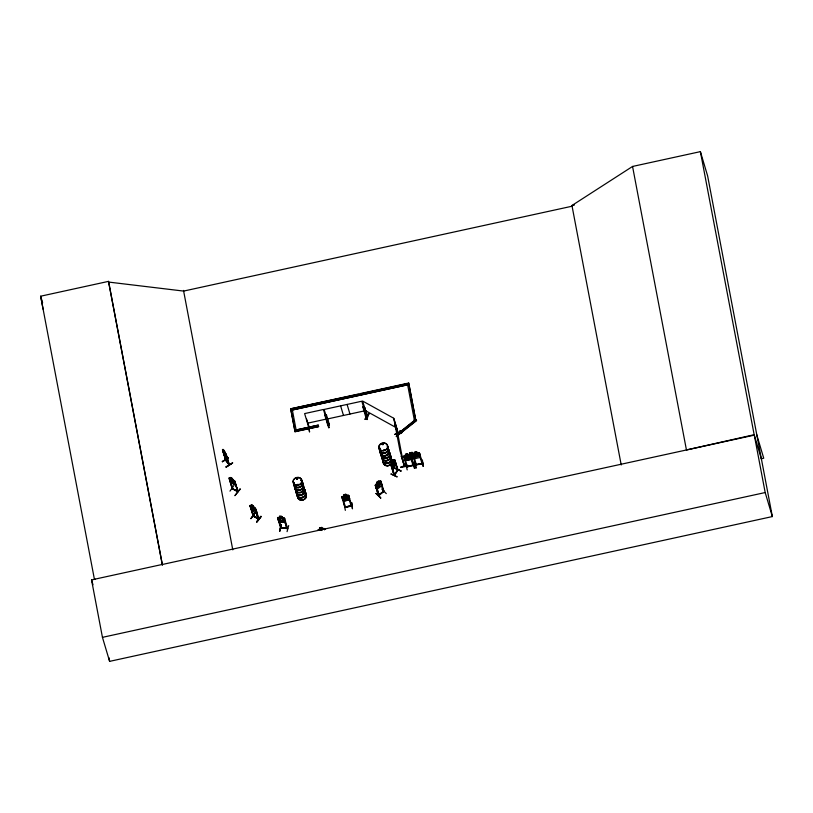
<?xml version="1.0" encoding="UTF-8"?>
<svg xmlns="http://www.w3.org/2000/svg" width="813" height="813" viewBox="0 0 813 813"><rect width="100%" height="100%" fill="white"/><g stroke="black" fill="none" stroke-linecap="round" stroke-linejoin="round"><path stroke-width="1.22" d="M378.858 495.269C376.46 496.967 386.012 489.091 383.563 491.946L380.504 482.139L381.002 481.743L383.563 491.906L383.208 491.438L383.827 491.306M383.868 491.347L378.665 495.859L379.163 495.463L376.104 485.656L375.606 486.052L378.573 495.869L375.332 485.29M383.919 491.154L383.309 491.733M395.504 464.518L395.565 462.77M404.356 465.229L404.589 466.256L401.358 456.093L404.346 466.306L404.396 465.31M227.061 458.176L227.203 457.546M227.162 457.485L227.101 458.258L223.473 452.607M391.053 474.142L397.222 476.896L391.033 473.928M390.951 465.056L394.051 475.463L394.691 475.016L394.224 474.568M394.061 475.31L397.994 469.955L394.854 460.28L397.557 470.554L397.964 470.077L394.305 475.554L391.226 465.798L391.775 465.382L394.356 475.524L394.59 474.67M409.589 454.762L411.795 455.3L413.38 453.806L412.333 455.473M376.206 488.481L377.232 489.223L381.5 485.859L381.653 484.172M237.203 491.184L232.345 488.41L229.134 477.953L234.774 481.194L238.016 491.57L232.061 488.664L232.833 488.715L229.378 478.816L232.681 488.938M234.774 481.194L237.874 491.763L232.04 488.583L232.579 488.583M232.172 488.064L232.609 488.684M237.183 491.123L237.914 491.184L234.561 481.642L237.833 491.784L237.335 490.849M367.578 416.673L367.171 416.154M397.496 433.502L397.791 433.349M253.737 516.204L250.811 506.56L250.14 506.458L253.737 516.164L252.965 516.123L258.697 519.212L255.455 509.131L255.831 509.609M255.302 509.314L258.188 519.009L255.455 509.131M253.077 515.523L258.615 518.918L258.219 518.328M278.463 518.704L277.873 518.43L281.135 528.013M281.156 524.985L279.621 531.235L281.156 524.832M281.369 528.094C277.873 528.064 289.895 528.165 287.08 528.48M284.093 519.151L284.774 518.979L284.093 519.151L287.019 528.826L287.66 528.816L284.53 518.196L277.558 517.596L280.749 528.328L287.558 528.46M287.06 531.651L288.686 525.584M277.579 517.688L278.27 517.342M281.725 516.479L279.418 516.285L281.247 522.149M282.07 517.657L281.735 516.407M283.646 517.8L284.52 518.216M277.68 517.637L278.524 520.859L279.713 522.068L285.109 522.495L279.652 522.007M285.454 521.448L285.089 522.566M376.124 493.593L380.779 498.023L376.145 493.349M380.718 498.034L376.155 493.532M306.633 419.142L309.54 428.746M328.086 424.965L323.452 409.478L304.621 413.593L309.265 429.061M297.345 478.776L297.202 478.146M298.066 484.253L298.29 484.883L297.812 484.406M383.197 444.061L382.232 444.152L382.994 443.583M383.919 449.874L383.949 450.504L384.021 449.843M411.449 458.095L411.083 459.436L405.646 460.656L404.508 459.66M349.519 498.521L349.184 499.883L343.808 501.103L342.659 500.097M235.76 484.284L235.536 485.239L235.821 484.324M256.38 512.637L256.603 511.814L256.43 512.698C254.764 513.938 249.032 506.164 251.989 510.218M225.272 459.711L225.648 460.148L225.577 459.528M225.313 460.026L229.124 464.955L226.085 454.711L229.053 464.335M222.508 450.382L225.912 460.239M228.849 463.969L229.246 464.447M392.049 462.821L391.561 464.132L392.212 466.337L393.106 466.367L394.569 462.77L393.909 460.565L393.187 461.093L392.831 459.914M329.397 424.528L328.554 424.569M365.647 416.622L366.429 416.449M406.683 466.672L407.364 466.499M413.726 465.473C413.207 464.416 414.071 465.209 406.713 466.794M413.451 455.107L412.852 455.463L413.451 455.107L416.429 464.904L415.687 464.731M422.577 463.186L415.606 464.873M345.484 507.078L344.692 506.906M351.663 505.666L345.515 506.834M397.669 470.453L397.516 469.568M323.168 529.09L321.582 530.462L319.367 529.924M327.964 421.754L329.163 427.658M407.201 469.914L405.697 463.938M416.144 467.993L414.965 461.743L415.829 468.085M345.332 510.361L344.184 504.111M379.163 495.463L376.104 485.656M376.216 488.491L375.271 485.32L375.789 484.396L377.008 483.511L376.236 484.568L376.897 486.774L378.086 487.007L379.783 485.666L380.413 483.999L379.752 481.794L378.726 482.119M296.593 479.101L297.03 478.115M297.558 478.898L297.568 478.268M383.187 444.609L382.638 443.583L382.212 444.589M329.214 424.142C330.088 425.199 327.426 424.864 329.133 424.152L329.306 424.843L329.326 424.284M366.368 416.307L361.795 401.226L324.123 409.457L328.808 424.914M366.389 416.703L365.718 416.856L362.862 406.998L363.492 406.856L362.862 406.998M406.541 466.459C407.567 465.422 407.587 467.912 407.171 466.286M412.811 465.056L413.116 465.646L412.943 464.955M415.494 464.518L416.408 464.945L416.276 464.345M416.358 464.924L415.667 465.107M422.008 463.369L422.394 462.943M344.803 507.251L351.866 505.706M351.043 505.767L348.289 496.255L348.929 496.113L348.289 496.255M351.816 505.96L348.655 495.341L346.165 495.544L345.799 494.304M392.059 462.871L391.693 461.632L392.923 459.843L393.248 461.123M392.903 459.945L391.642 461.652M394.112 459.762L390.901 465.107M395.067 460.382L394.518 460.788M392.618 468.816C398.604 457.404 393.827 471.042 391.917 468.308M394.986 468.176L401.134 470.961L395.016 468.176M394.386 474.589L397.76 469.833L394.62 459.599L394.041 459.802M233.849 485.605L229.977 491.133M239.998 488.796C232.609 499.324 233.707 496.438 240.343 489.141M364.234 407.089L367.679 417.018L367.11 416.784L364.376 406.906L367.832 416.795M364.976 419.213L369.082 413.665M397.577 433.624L394.844 423.736L398.289 434.416M397.567 433.065L398.146 434.051L398.36 433.359M398.98 432.882L400.24 430.86L396.459 436.622M396.195 436.469L397.486 434.731M398.939 432.831L400.23 430.86M399.234 433.034L400.606 431.205M229.652 478.003L230.963 478.755M232.792 479.741L233.859 480.605L234.52 482.81L233.849 483.227L230.831 480.778L230.181 478.572L231.014 478.705M231.055 482.759L230.079 481.133L231.055 482.759L235.597 485.158M234.825 481.215L230.618 477.577M253.321 516.031L250.008 505.513L250.638 505.462C253.056 507.403 250.079 502.922 253.392 505.96L255.414 510.279L254.743 510.696L251.735 508.237L251.481 504.914M250.597 505.412L255.729 508.684L258.9 519.06L252.934 515.777M254.997 507.922L253.697 507.21L253.392 505.96M255.048 513.044L250.932 518.643L255.008 513.044M256.674 511.855L254.977 507.952M256.715 521.672L260.892 516.275M256.684 521.651L257.06 522.027L261.227 516.611M378.309 495.3L383.238 491.54M384.021 491.54L380.769 481.062L379.996 481.113M410.982 457.262L411.917 455.839L413.461 456.682M398.431 434.01L397.882 433.492M394.427 474.833L391.561 465.29M296.572 478.135L296.481 478.938L297.385 478.948M296.532 478.552L297.304 478.654M297.436 479.02L297.68 478.43M400.951 471.184L394.752 468.288M406.835 467.018L403.543 456.418L405.748 455.544M403.563 456.479L404.285 455.849M418.563 452.709L419.447 452.922L422.689 463.532L415.728 465.117L412.506 454.477L418.583 452.668L419.386 453.024L420.392 456.093L420.047 457.495L414.61 458.715L413.461 457.719M412.516 454.538L413.207 453.939M343.99 495.95L342.944 496.601L343.604 498.806L345.047 499.497L347.202 499.03L348.086 497.83L347.425 495.625L346.145 495.483L345.86 494.243L343.543 494.751L344.001 496.021L341.714 496.926L347.791 495.076L348.594 495.442L349.6 498.511L349.244 499.914L343.808 501.103M317.751 530.106L319.936 529.182L319.57 527.942L321.887 527.434L322.192 528.735L323.452 528.806M409.894 452.912L410.26 454.162L407.984 455.067L409.264 455.148L409.915 457.353L409.041 458.562L406.886 459.05L405.443 458.359L404.783 456.154L405.829 455.504L405.382 454.294L407.699 453.776L408.065 455.026L414.935 453.552L414.041 453.268M280.556 527.688L281.268 527.739M386.287 493.613L381.785 489.06M397.242 434.335L415.616 419.437L408.695 383.025L290.668 408.817L295.058 431.764L318.594 426.612L318.279 425.128L294.743 430.28L318.279 425.128M400.159 432.028L413.756 421.276M398.035 434.914L416.5 420.311L415.616 419.437L414.244 419.742L415.707 419.742L416.581 420.616L398.126 435.209L397.151 434.03M375.271 485.32C378.248 481.682 383.075 479.629 376.612 482.282L377.008 483.511L376.734 482.322M375.586 486.428L381.053 482.129M398.055 433.39L397.679 433.004M345.505 506.977L345.484 506.733M351.836 505.991L344.997 507.495L344.834 506.804M108.698 282.081L162.458 565.157L162.254 564.456L94.41 579.273L40.65 296.206L108.485 281.379L108.698 282.081L183.636 291.084L572.067 206.217L571.854 205.567L632.555 166.452L700.389 151.635L707.625 175.903L761.385 458.969M409.224 454.813L410.26 454.162M318.97 529.791L320.017 529.141M222.457 449.477L225.709 460.443M223.636 450.798L223.29 449.477L224.469 451.174M223.575 450.707L223.29 449.477M223.697 450.758L223.199 450.331L225.912 455.839L224.51 451.113M222.772 449.64L226.258 454.376L229.337 464.823L225.547 459.812M226.197 454.416L225.668 453.471M222.356 461.682L228.423 457.912M222.396 461.764L228.392 457.77L222.325 461.54M225.963 460.371L225.841 459.873L229.185 464.355M232.305 463.054C212.508 475.3 245.8 454.569 226.4 467.048M296.552 478.146L297.629 478.288M297.263 478.766L296.582 478.766M383.147 444.538L382.364 444.62M392.14 460.829L392.161 460.829A4.512 3.862 -16.6 0 0 390.331 458.522M366.338 416.358L365.657 416.459M406.571 466.408L406.683 467.018M415.534 464.467L415.799 465.077M344.834 507.2L351.765 505.706M407.333 466.947L404.488 457.048L403.898 457.394L404.488 457.048M253.087 515.849L250.048 505.452M279.835 517.444L278.829 517.739L279.489 519.944L280.922 520.991L283.076 521.174L283.95 520.33L283.3 518.115L282.02 517.627M324.834 415.169L327.751 425.047L327.893 424.335M308.574 425.9L309.56 432.018L308.513 425.697M327.68 421.723L328.665 427.841L327.659 421.703M326.46 414.935L325.871 415.291L326.46 414.935L329.448 424.742M367.435 419.478L366.246 413.421M367.039 419.386L366.226 413.411M397.039 433.634L394.752 434.498L401.744 432.587M394.732 434.416L397.079 433.868M399.437 433.359L401.785 432.831M416.673 451.906L414.356 452.424L416.663 451.835L417.008 453.024M405.484 454.386L407.648 453.898L408.004 455.087L409.64 454.67L404.244 455.819M410.128 455.778L410.758 455.636L410.169 455.991L413.106 465.615M419.081 453.837L419.721 453.695L419.122 454.05L422.069 463.705L422.689 463.532L416.307 464.447M405.677 460.534L411.002 459.345M414.691 468.268L413.512 462.211M422.425 460.249L423.278 466.428L422.11 460.3M401.002 467.414C405.209 464.436 414.62 464.995 401.002 467.404M407.994 465.493L400.88 466.875M407.354 466.388L412.841 465.158M406.754 467.008L413.665 465.453L410.382 454.558L412.547 454.081L413.197 456.286L411.043 456.764M761.344 458.735L763.732 458.217L756.629 434.396M621.223 464.975L571.956 205.547L574.415 205.008M290.668 408.817L358.381 394.335M360.84 393.807L407.557 383.594M292.202 410.026L407.78 384.773M307.487 423.197L326.318 419.081M326.989 419.061L364.661 410.829M294.967 431.459L318.594 426.612M413.705 453.827L412.425 453.684L412.13 452.384L409.813 452.892L410.159 454.071M409.915 452.983L412.13 452.384M412.496 453.634L414.071 453.288M411.317 457.709L413.482 457.231M414.417 458.217L410.077 459.243L415.514 458.054M342.649 497.485L342.049 497.841L342.649 497.485L345.484 507.353L345.332 506.733M351.694 502.688L352.456 508.857L351.683 502.668M319.672 528.023L321.887 527.434M324.702 528.592L322.253 528.684M318.442 529.517L323.838 528.338M320.129 529.537L322.294 529.06M95.212 579.151L91.554 579.954L102.448 637.351L109.613 661.365L772.35 516.57L761.446 459.172L754.159 434.701L686.446 449.975L632.555 166.452M162.336 564.486L754.291 435.148L765.185 492.546L772.35 516.57M102.448 637.351L765.185 492.546M281.166 524.822L279.936 531.072M422.018 463.674L421.906 463.024L422.069 463.674M229.744 477.993L229.103 478.044L232.101 488.613M250.079 505.564L250.597 505.523M380.047 481.164L380.769 481.062L381.714 484.233M365.789 416.835L366.328 416.093M344.997 507.464L341.704 496.855M423.329 466.388L422.069 460.168M414.274 468.166L413.075 462.099M281.369 527.85L286.847 528.277M279.499 516.326L281.654 516.509M282.141 518.023L279.957 517.881M280.648 520.046L282.802 520.229M286.867 528.43L284.133 518.928M409.61 454.65L410.504 454.934L409.62 454.721M367.242 416.459L367.537 416.978M369.092 413.797L365.037 419.274M258.615 519.212L258.697 518.613L253.656 515.95M255.018 513.176L250.932 518.643M404.305 466.235L404.163 465.778M394.701 423.929L395.22 424.213M234.561 481.642L235.089 481.936L234.418 481.835M365.494 410.677L396.49 427.801M232.904 480.077L231.116 479.121M231.786 481.296L233.565 482.282M251.441 504.975L253.341 506.021M391.886 468.207L392.699 468.766M413.522 457.628L414.64 458.593M223.229 449.528L224.479 451.428M226.085 454.711L226.431 455.168L225.872 454.843M404.417 465.26L404.6 466.164L399.976 450.748L393.807 418.299L398.533 434.355M408.695 383.025L415.616 419.437M409.01 384.508L290.973 410.301M407.638 384.813L414.335 420.036M416.591 451.896L416.957 453.146L418.217 453.207L418.878 455.422L418.004 456.621L415.839 457.109L414.406 456.418L413.746 454.213L414.782 453.563L414.345 452.353M410.423 454.894L411.368 458.115M398.167 433.807L393.624 418.187L362.628 401.063L367.324 416.52M394.844 423.736L396.561 429.528M394.518 459.64L397.699 470.463M392.689 460.412L391.957 461.52M378.38 480.94L378.777 482.17M347.09 404.437L349.956 414.041M340.617 405.85L343.482 415.463M292.355 409.996L296.115 429.975M321.501 527.769L320.109 528.074M319.59 528.003L320.027 529.212M281.674 516.448L283.432 522.353M281.349 516.611L279.957 516.489M278.503 518.481L281.4 528.318M253.077 505.991L251.939 505.361M224.358 451.032L224.794 452.333M234.205 484.416L232.437 478.501L230.587 477.444L232.396 483.389M232.183 478.522L231.034 477.892M222.528 449.437L225.923 460.31M40.65 296.206L42.632 302.863M91.554 579.954L92.987 584.76M401.602 456.032L401.47 456.642L401.358 456.093M365.809 413.309L367.059 419.589M700.389 151.635L754.159 434.701M396.673 427.912L402.841 460.351M290.749 409.112L295.058 431.764M183.514 290.414L232.782 549.852M108.485 281.379L162.254 564.456M108.901 657.626L109.613 661.365M571.956 205.547L572.067 206.217M40.863 296.908L43.099 309.235M303.117 484.609A4.512 3.862 -16.6 0 1 299.773 490.31A4.512 3.862 -16.6 0 1 294.611 486.469M301.653 483.156A4.512 3.862 -16.6 0 1 302.507 483.786M301.643 482.952A4.573 3.913 -16.6 0 1 302.893 488.095A4.573 3.913 -16.6 0 1 297.04 490.076A4.573 3.913 -16.6 0 1 294.773 485.29M303.158 486.042A4.492 3.841 -16.6 0 1 300.434 492.536A4.492 3.841 -16.6 0 1 295.556 487.698M303.107 485.879A4.482 3.831 -16.6 0 1 300.383 492.363A4.482 3.831 -16.6 0 1 295.515 487.536M302.345 481.774A4.573 3.913 -16.6 0 1 298.361 487.658A4.573 3.913 -16.6 0 1 293.981 482.637M300.861 480.3A4.573 3.913 -16.6 0 1 301.714 480.94M302.365 483.349A4.502 3.852 -16.6 0 1 299.641 489.863A4.502 3.852 -16.6 0 1 294.753 485.015M302.324 481.957A4.502 3.852 -16.6 0 1 298.981 487.658A4.502 3.852 -16.6 0 1 293.828 483.816M300.861 480.513A4.502 3.852 -16.6 0 1 301.704 481.144M301.603 482.82A4.573 3.913 -16.6 0 1 302.853 487.952A4.573 3.913 -16.6 0 1 296.999 489.944A4.573 3.913 -16.6 0 1 294.733 485.148M302.304 481.642A4.573 3.913 -16.6 0 1 298.32 487.515A4.573 3.913 -16.6 0 1 293.94 482.495M300.82 480.168A4.573 3.913 -16.6 0 1 301.674 480.808M302.202 481.509A4.512 3.862 -16.6 0 1 298.269 487.312A4.512 3.862 -16.6 0 1 293.95 482.363M304.763 491.347A4.512 3.862 -16.6 0 1 302.03 497.871A4.512 3.862 -16.6 0 1 297.131 493.013M304.763 491.154A4.573 3.913 -16.6 0 1 301.989 497.769A4.573 3.913 -16.6 0 1 297.019 492.841M297.812 495.239A4.492 3.841 -16.6 0 0 302.68 500.076A4.492 3.841 -16.6 0 0 305.403 493.572A4.522 3.862 -16.6 0 1 302.66 500.015A4.522 3.862 -16.6 0 1 297.761 495.147M305.353 493.43A4.482 3.831 -16.6 0 1 302.639 499.914A4.482 3.831 -16.6 0 1 297.771 495.087M303.828 487.078A4.482 3.831 -16.6 0 1 299.926 492.851A4.482 3.831 -16.6 0 1 295.637 487.922M303.971 488.501A4.573 3.913 -16.6 0 1 301.196 495.117A4.573 3.913 -16.6 0 1 296.237 490.188M304.621 490.91A4.502 3.852 -16.6 0 1 302.456 497.261A4.502 3.852 -16.6 0 1 296.735 493.582M304.57 489.517A4.502 3.852 -16.6 0 1 300.658 495.3A4.502 3.852 -16.6 0 1 296.349 490.361M304.723 491.011A4.573 3.913 -16.6 0 1 301.948 497.637A4.573 3.913 -16.6 0 1 296.979 492.708M303.93 488.369A4.573 3.913 -16.6 0 1 301.156 494.985A4.573 3.913 -16.6 0 1 296.196 490.056M303.838 488.247A4.512 3.862 -16.6 0 1 301.105 494.771A4.512 3.862 -16.6 0 1 296.206 489.914M388.258 449.376A4.512 3.862 -16.6 0 1 386.094 455.747A4.512 3.862 -16.6 0 1 380.362 452.058M388.258 449.183A4.573 3.913 -16.6 0 1 386.063 455.636A4.573 3.913 -16.6 0 1 380.26 451.896M388.919 451.591A4.512 3.862 -16.6 0 1 386.754 457.963A4.512 3.862 -16.6 0 1 381.023 454.274M388.858 451.459A4.482 3.831 -16.6 0 1 386.703 457.79A4.482 3.831 -16.6 0 1 381.012 454.121M387.476 446.53A4.573 3.913 -16.6 0 1 384.701 453.146A4.573 3.913 -16.6 0 1 379.732 448.227M388.116 448.939A4.502 3.852 -16.6 0 1 385.962 455.29A4.502 3.852 -16.6 0 1 380.24 451.611M387.466 446.733A4.502 3.852 -16.6 0 1 384.732 453.237A4.502 3.852 -16.6 0 1 379.844 448.39M388.218 449.05A4.573 3.913 -16.6 0 1 386.023 455.504A4.573 3.913 -16.6 0 1 380.22 451.764M387.435 446.398A4.573 3.913 -16.6 0 1 384.661 453.014A4.573 3.913 -16.6 0 1 379.691 448.085M387.334 446.276A4.512 3.862 -16.6 0 1 384.6 452.8A4.512 3.862 -16.6 0 1 379.712 447.943M390.514 456.926A4.512 3.862 -16.6 0 1 388.35 463.298A4.512 3.862 -16.6 0 1 382.618 459.609M390.514 456.743A4.573 3.913 -16.6 0 1 388.319 463.197A4.573 3.913 -16.6 0 1 382.506 459.457M390.331 458.512A4.522 3.862 -16.6 0 1 389.559 465.31A4.522 3.862 -16.6 0 1 383.269 461.835A4.512 3.862 -16.6 0 0 387.283 465.808A4.512 3.862 -16.6 0 0 392.161 461.936M390.26 458.39A4.482 3.831 -16.6 0 1 389.498 465.127A4.482 3.831 -16.6 0 1 383.258 461.682M389.722 454.091A4.573 3.913 -16.6 0 1 387.527 460.544A4.573 3.913 -16.6 0 1 381.714 456.804M390.372 456.489A4.502 3.852 -16.6 0 1 388.218 462.851A4.502 3.852 -16.6 0 1 382.496 459.162M389.712 454.284A4.502 3.852 -16.6 0 1 387.557 460.636A4.502 3.852 -16.6 0 1 381.836 456.957M390.474 456.601A4.573 3.913 -16.6 0 1 388.279 463.054A4.573 3.913 -16.6 0 1 382.466 459.315M389.681 453.949A4.573 3.913 -16.6 0 1 387.486 460.412A4.573 3.913 -16.6 0 1 381.673 456.672M389.59 453.837A4.512 3.862 -16.6 0 1 387.425 460.199A4.512 3.862 -16.6 0 1 381.693 456.51M394.701 463.491L393.299 464.01L392.567 466.723L392.984 464.121L391.805 463.938L393.167 463.451L393.838 460.849L393.482 463.349L394.701 463.491M251.258 506.245L252.873 508.277L252.03 508.979L253.331 508.735L255.323 510.798L253.656 508.704L254.449 508.013L253.199 508.227L251.258 506.245M226.207 456.134L224.053 453.308L223.27 450.626L225.343 453.349L226.207 456.134M343.259 496.621L345.129 497.658L344.021 499.395L345.667 497.81L348.025 498.521L346.084 497.444L347.171 495.818L345.555 497.271L343.259 496.621M405.098 456.174L406.978 457.201L405.86 458.949L407.516 457.353L409.864 458.054L407.923 456.977L408.969 455.31L407.394 456.815L405.098 456.174M414.061 454.233L415.931 455.26L414.813 457.008L416.469 455.412L418.817 456.113L416.886 455.046L417.973 453.4L416.347 454.874L414.061 454.233M393.299 461.489L392.171 463.207L392.821 465.422L393.959 463.695L393.299 461.489M260.943 516.428L256.735 521.844L260.943 516.428M378.136 481.367L377.161 482.627L378.136 481.367M378.848 482.516L377.151 483.857L377.811 486.062L379.508 484.721L378.848 482.516M395.555 424.142L395.413 424.742L395.555 424.142M407.303 454.121L406.033 454.823L407.303 454.121M416.266 452.18L414.996 452.882L416.266 452.18M408.106 455.412L405.941 455.9L406.602 458.105L408.766 457.617L408.106 455.412M417.059 453.471L414.904 453.959L415.555 456.164L417.719 455.676L417.059 453.471M411.744 452.79L410.474 453.481L411.744 452.79M345.464 494.578L344.194 495.28L345.464 494.578M346.267 495.879L344.102 496.347L344.763 498.552L346.927 498.084L346.267 495.879M324.956 529.304L324.357 529.659L324.956 529.304M253.808 507.546L252.03 506.56L252.68 508.765L254.469 509.751L253.808 507.546M224.977 452.689L223.819 451.154L225.638 454.894L224.977 452.689M295.891 484.955A4.492 3.841 -16.6 0 0 301.857 480.249A4.492 3.841 -16.6 0 0 294.652 478.41A4.492 3.841 -16.6 0 0 295.891 484.955M295.962 485.168A4.482 3.831 -16.6 0 0 301.908 480.473A4.482 3.831 -16.6 0 0 294.723 478.644A4.482 3.831 -16.6 0 0 295.962 485.168M381.643 450.554A4.512 3.862 -16.6 0 0 387.628 445.819A4.512 3.862 -16.6 0 0 380.393 443.979A4.512 3.862 -16.6 0 0 381.643 450.554M381.714 450.758A4.482 3.831 -16.6 0 0 387.669 446.052A4.482 3.831 -16.6 0 0 380.474 444.223A4.482 3.831 -16.6 0 0 381.714 450.758M386.825 458.186A4.482 3.831 -16.6 0 0 388.97 451.855A4.492 3.841 -16.6 0 1 386.825 458.186A4.492 3.841 -16.6 0 1 381.114 454.518A4.482 3.831 -16.6 0 0 386.825 458.186"/></g></svg>
